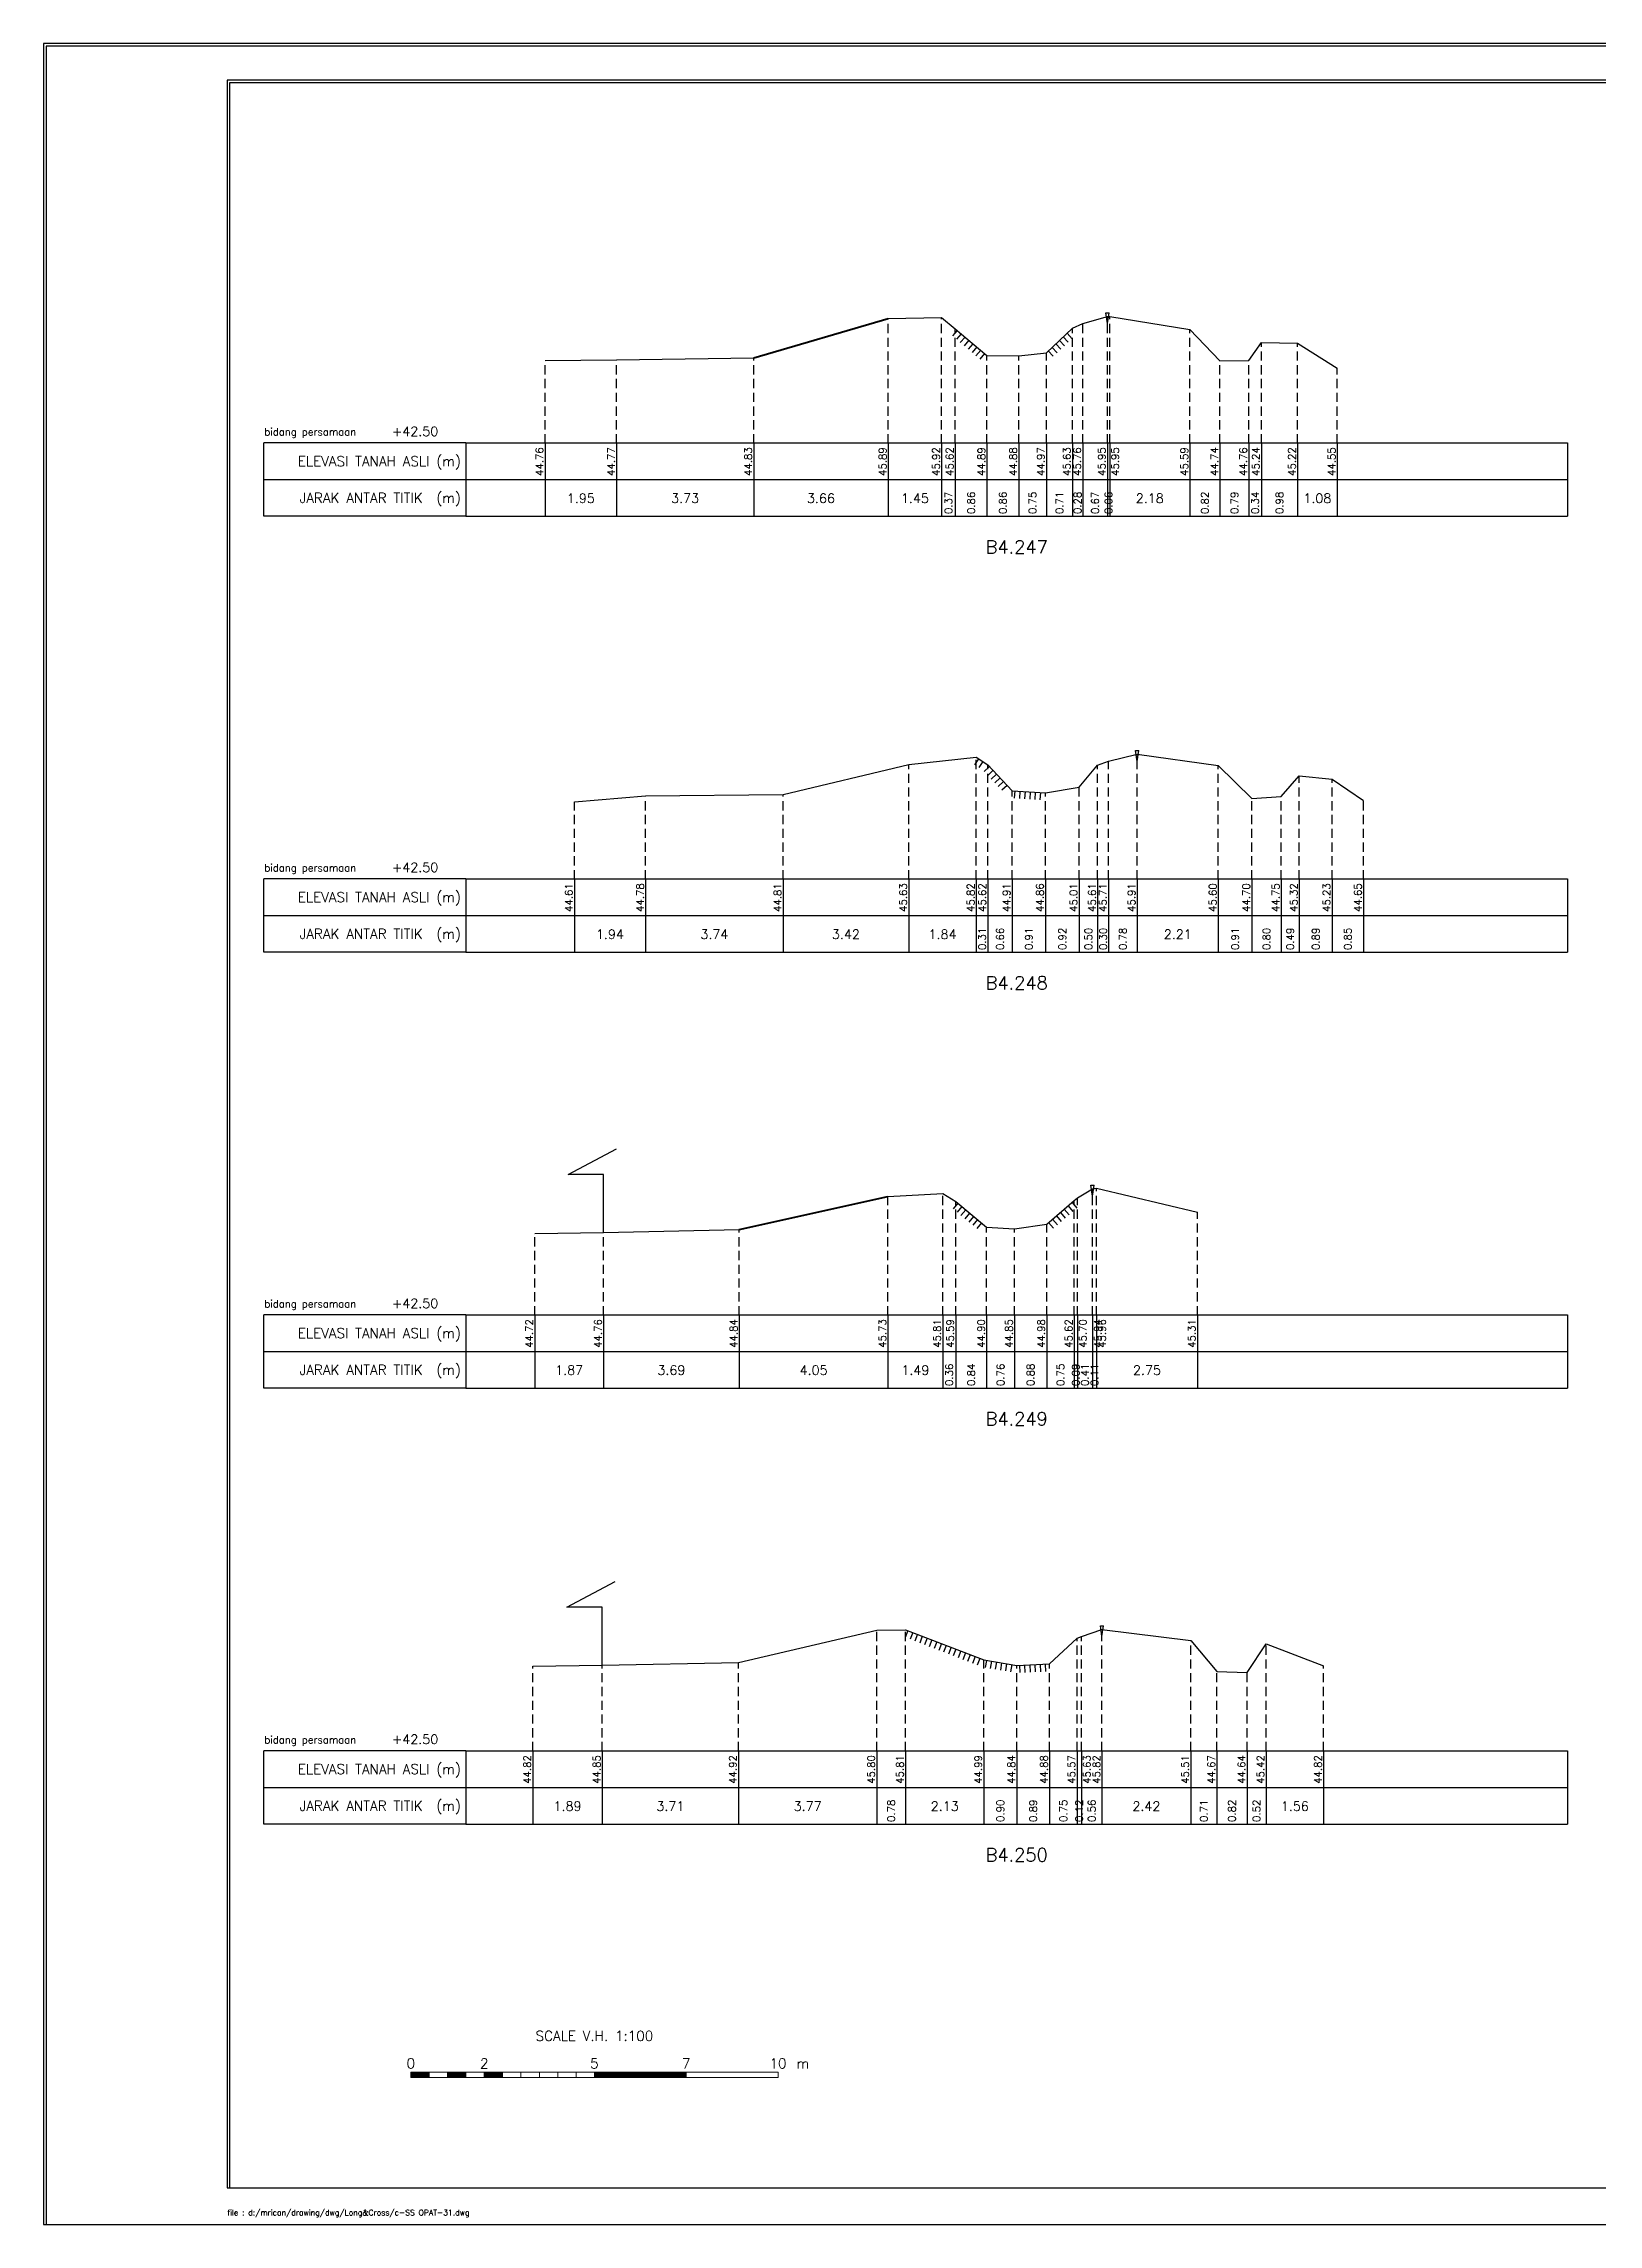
# Model space of a CAD drawing. Header units: inches. Extents: x -11 to 3175, y -842 to -783.
# Drawn here: x 2575 to 2617.3, y -842 to -782.6 of the extents above; entities that cross this region are included whole.
import ezdxf
from ezdxf.enums import TextEntityAlignment as Align

# ---------------------------------------------------------------- set-up
doc = ezdxf.new("R2010")
doc.units = ezdxf.units.IN
doc.header["$MEASUREMENT"] = 0
doc.linetypes.add('DASHED2', pattern=[0.375, 0.25, -0.125])
doc.layers.add('KOP', color=7, linetype='Continuous')
doc.layers.add('pelengkap', color=7, linetype='Continuous')
doc.styles.add('ARIAL', font='arial.ttf')
doc.styles.add('battang01', font='arial.ttf')
doc.styles.add('L100', font='simplex.shx', dxfattribs={"height": 0.254})
doc.styles.add('L140', font='simplex.shx', dxfattribs={"height": 0.356})
doc.styles.add('L60', font='simplex.shx', dxfattribs={"height": 0.152})
doc.styles.add('L80', font='simplex.shx', dxfattribs={"height": 0.203})
doc.styles.add('ROMANS-N', font='ROMANS.SHX', dxfattribs={"width": 0.8})
doc.styles.add('SONDU', font='arial.ttf')
doc.styles.get("Standard").update_dxf_attribs({"font": 'simplex.shx'})
doc.styles.add('STYLE1', font='arial.ttf', dxfattribs={"height": 0.2})

# ---------------------------------------------------------------- blocks, each defined once
blk = doc.blocks.new('kop')
at = {"layer": 'KOP'}
h = blk.add_hatch(color=3, dxfattribs=at)
h.paths.add_polyline_path([(609.87, 69.8), (591.81, 69.8), (591.81, 51.91), (609.87, 51.91)])
h.paths.add_polyline_path([(592.1, 52.25), (592.1, 69.5), (609.53, 69.5), (609.53, 52.25)], flags=16)
edge = h.paths.add_edge_path(flags=0)
edge.add_line((608.87, 52.91), (601.67, 52.91))
edge.add_ellipse((597.68, 52.92), major_axis=(2.82, 2.82), ratio=1, start_angle=314.84704, end_angle=495.15296)
edge.add_line((593.69, 52.91), (592.76, 52.91))
edge.add_line((592.76, 52.91), (592.76, 58.63))
edge.add_line((592.76, 58.63), (595.43, 58.63))
edge.add_ellipse((595.43, 63.37), major_axis=(-3.35, 3.35), ratio=1, start_angle=135, end_angle=315)
edge.add_line((595.43, 68.11), (595.43, 68.84))
edge.add_line((595.43, 68.84), (601.65, 68.84))
edge.add_line((601.65, 68.84), (601.65, 58.59))
edge.add_ellipse((604.86, 58.63), major_axis=(2.26, 2.26), ratio=1, start_angle=135.57378, end_angle=315)
edge.add_line((608.06, 58.63), (608.87, 58.63))
edge.add_line((608.87, 58.63), (608.87, 52.91))
h = blk.add_hatch(dxfattribs=at)
h.set_pattern_fill('ANSI31', color=21)
h.paths.add_polyline_path([(609.53, 69.5), (592.1, 69.5), (592.1, 52.25), (609.53, 52.25)])
edge = h.paths.add_edge_path(flags=16)
edge.add_line((608.06, 58.63), (608.87, 58.63))
edge.add_line((608.87, 58.63), (608.87, 52.91))
edge.add_line((608.87, 52.91), (601.67, 52.91))
edge.add_ellipse((597.68, 52.92), major_axis=(-2.82, 2.82), ratio=1, start_angle=224.84704, end_angle=405.15296)
edge.add_line((593.69, 52.91), (592.76, 52.91))
edge.add_line((592.76, 52.91), (592.76, 58.63))
edge.add_line((592.76, 58.63), (595.43, 58.63))
edge.add_ellipse((595.43, 63.37), major_axis=(-3.35, 3.35), ratio=1, start_angle=135, end_angle=315)
edge.add_line((595.43, 68.11), (595.43, 68.84))
edge.add_line((595.43, 68.84), (601.65, 68.84))
edge.add_line((601.65, 68.84), (601.65, 58.59))
edge.add_ellipse((604.86, 58.63), major_axis=(-2.26, 2.26), ratio=1, start_angle=45.57378, end_angle=225)
h = blk.add_hatch(color=3, dxfattribs=at)
edge = h.paths.add_edge_path()
edge.add_line((601.65, 68.84), (595.43, 68.84))
edge.add_line((595.43, 68.84), (595.43, 68.11))
edge.add_ellipse((595.43, 63.37), major_axis=(-3.35, 3.35), ratio=1, start_angle=135, end_angle=315, ccw=False)
edge.add_line((595.43, 58.63), (592.76, 58.63))
edge.add_line((592.76, 58.63), (592.76, 52.91))
edge.add_line((592.76, 52.91), (593.69, 52.91))
edge.add_ellipse((597.68, 52.92), major_axis=(-2.82, 2.82), ratio=1, start_angle=-135.15296, end_angle=45.15296, ccw=False)
edge.add_line((601.67, 52.91), (608.87, 52.91))
edge.add_line((608.87, 52.91), (608.87, 58.63))
edge.add_line((608.87, 58.63), (608.06, 58.63))
edge.add_ellipse((604.86, 58.63), major_axis=(2.26, 2.26), ratio=1, start_angle=134.42622, end_angle=315, ccw=False)
edge.add_line((601.65, 58.66), (601.65, 68.84))
h = blk.add_hatch(dxfattribs=at)
h.set_pattern_fill('ANSI31', color=41)
h.paths.add_polyline_path([(595.59, 25.44), (591.99, 25.44), (591.99, 22.12), (595.59, 22.12)])
h.paths.add_polyline_path([(594.83, 23.8), (595.49, 22.51), (594.95, 22.51), (594.37, 23.59), (594.37, 22.51), (593.85, 22.51), (593.85, 24.73), (593.24, 22.51), (592.84, 22.51), (592.12, 25.05), (592.67, 25.05), (593.03, 23.54), (593.41, 25.05), (594.37, 25.05), (594.37, 23.99), (594.89, 25.05), (595.46, 25.05)], flags=16)
at = {"color": 2}
blk.add_lwpolyline([(-49.29, -9.99), (790.69, -9.99), (790.69, 583.29), (-49.29, 583.29)], close=True, dxfattribs=at)
at = {"color": 6}
blk.add_lwpolyline([(0.65, 0), (780.7, 0), (780.7, 573.3), (0.65, 573.3)], close=True, dxfattribs=at)
at = {"layer": 'KOP', "color": 5}
for p, q in [((590.8, 70.96), (590.8, 29.98)), ((590.8, 70.96), (780.7, 70.96)), ((400.9, 29.98), (400.9, 0)), ((400.9, 29.98), (590.8, 29.98)), ((590.8, 29.98), (590.8, 0))]:
    blk.add_line(p, q, dxfattribs=at)
at = {"layer": 'KOP', "color": 3}
for p, q in [((591.81, 69.8), (609.87, 69.8)), ((591.81, 51.91), (591.81, 69.8)), ((592.1, 69.5), (609.53, 69.5)), ((592.1, 52.25), (592.1, 69.5)), ((595.43, 68.84), (595.43, 68.11)), ((595.43, 68.84), (601.65, 68.84)), ((601.65, 58.59), (601.65, 68.84)), ((609.53, 69.5), (609.53, 52.25)), ((609.87, 69.8), (609.87, 51.91)), ((592.76, 52.91), (592.76, 58.63)), ((595.43, 58.63), (592.76, 58.63)), ((608.87, 58.63), (608.06, 58.63)), ((608.87, 58.63), (608.87, 52.91)), ((609.87, 51.91), (591.81, 51.91)), ((609.53, 52.25), (592.1, 52.25)), ((593.69, 52.91), (592.76, 52.91)), ((608.87, 52.91), (601.67, 52.91)), ((720.73, 43.98), (780.7, 43.98)), ((720.73, 36.98), (780.7, 36.98)), ((415.9, 29.98), (415.9, 0)), ((430.89, 29.98), (430.89, 0)), ((545.83, 29.98), (545.83, 0)), ((560.82, 29.98), (560.82, 0)), ((575.81, 29.98), (575.81, 0)), ((655.77, 29.98), (655.77, 11.99)), ((675.76, 29.98), (675.76, 0)), ((705.74, 29.98), (705.74, 0)), ((400.9, 24.99), (590.8, 24.99)), ((655.77, 23.99), (720.73, 23.99)), ((720.73, 23.99), (780.7, 23.99)), ((400.9, 19.99), (590.8, 19.99)), ((655.77, 17.99), (720.73, 17.99)), ((720.73, 17.99), (780.7, 17.99)), ((740.72, 17.99), (740.72, 0)), ((400.9, 14.99), (590.8, 14.99)), ((590.8, 6), (720.73, 6))]:
    blk.add_line(p, q, dxfattribs=at)
at = {"layer": 'KOP', "color": 4}
for p, q in [((610.79, 70.96), (610.79, 50.97)), ((720.73, 70.96), (720.73, 0)), ((590.8, 50.97), (720.73, 50.97)), ((720.73, 50.97), (780.7, 50.97)), ((590.8, 29.98), (720.73, 29.98)), ((720.73, 29.98), (780.7, 29.98)), ((590.8, 11.99), (720.73, 11.99))]:
    blk.add_line(p, q, dxfattribs=at)
at = {"layer": 'KOP', "color": 41}
blk.add_line((595.59, 22.12), (591.99, 22.12), dxfattribs=at)
for points in [[(591.99, 25.44), (595.59, 25.44)], [(592.12, 25.05), (592.67, 25.05)], [(592.12, 25.05), (592.84, 22.51)], [(592.2, 25.44), (592.42, 25.44)], [(592.63, 25.44), (592.84, 25.44)], [(592.67, 25.05), (593.03, 23.54), (593.41, 25.05)], [(593.05, 25.44), (593.26, 25.44)], [(593.24, 22.51), (593.85, 24.73)], [(593.41, 25.05), (594.37, 25.05)], [(593.48, 25.44), (593.69, 25.44)], [(593.85, 22.51), (593.85, 24.73)], [(593.9, 25.44), (594.11, 25.44)], [(594.32, 25.44), (594.53, 25.44)], [(594.37, 25.05), (594.37, 23.99)], [(594.37, 23.99), (594.89, 25.05)], [(594.75, 25.44), (594.96, 25.44)], [(594.83, 23.8), (595.46, 25.05)], [(594.83, 23.8), (595.49, 22.51)], [(594.89, 25.05), (595.46, 25.05)], [(595.17, 25.44), (595.38, 25.44)], [(592.84, 22.51), (593.24, 22.51)], [(593.85, 22.51), (594.37, 22.51)], [(594.95, 22.51), (594.37, 23.59)], [(594.37, 23.59), (594.37, 22.51)], [(594.95, 22.51), (595.49, 22.51)]]:
    blk.add_lwpolyline(points, dxfattribs=at)
at = {"layer": 'KOP', "color": 42}
for points in [[(592.2, 29.11), (592.2, 25.44)], [(592.54, 29.11), (592.54, 25.44)], [(592.96, 29.11), (592.96, 25.44)], [(593.38, 29.11), (593.38, 25.44)], [(593.81, 29.11), (593.81, 25.44)], [(594.23, 29.11), (594.23, 25.44)], [(594.65, 29.11), (594.65, 25.44)], [(595.08, 29.11), (595.08, 25.44)], [(595.5, 29.11), (595.5, 25.44)]]:
    blk.add_lwpolyline(points, dxfattribs=at)
at = {"layer": 'KOP', "color": 3}
for centre, major_axis, start_param, end_param in [((595.43, 63.37), (-3.35, 3.35), 2.356194, 5.497787), ((597.68, 52.92), (-2.82, 2.82), 3.924321, 7.071253), ((604.86, 58.63), (-2.26, 2.26), 0.785398, 3.926991)]:
    blk.add_ellipse(centre, major_axis=major_axis, ratio=1, start_param=start_param, end_param=end_param, dxfattribs=at)
at = {"layer": 'KOP', "color": 5, "style": 'SONDU'}
for s, height, width, p, p2 in [('MINISTRY OF PUBLIC WORKS AND HOUSING', 3.4982, 0.971049, (612.49, 65.4), (715.58, 65.4)), ('DIRECTORATE GENERAL OF WATER RESOURCES', 2.7485, 1.100714, (612.33, 60.62), (715.42, 60.62)), ('DIRECTORATE OF IRRIGATION AND LOWLAND', 1.9989, 1.638753, (612.52, 56.15), (715.75, 56.15))]:
    blk.add_text(s, height=height, dxfattribs=dict(at, width=width)).set_placement(p, p2, align=Align.FIT)
at = {"layer": 'KOP', "color": 3, "style": 'ROMANS-N', "width": 1.832261}
blk.add_text('Jalan Pattimura No. 20 Kebayoran Baru, Jakarta Selatan', height=1.2493, dxfattribs=at).set_placement((612.79, 53.07), (715.58, 53.07), align=Align.FIT)
at = {"layer": 'KOP', "color": 5, "style": 'ARIAL'}
blk.add_text('Subject:', height=3.252, dxfattribs=at).set_placement((593.75, 45.87))
at = {"layer": 'KOP', "color": 3}
for s, height, style, p in [('Scheme', 1.999, 'battang01', (722.75, 46.66)), (':', 2, 'battang01', (740.37, 46.56)), ('D.I MRICAN', 1.999, 'battang01', (742.66, 46.66)), ('District', 1.999, 'battang01', (722.68, 39.97)), ('KEDIRI', 1.999, 'battang01', (742.66, 39.66)), (':', 2, 'battang01', (740.38, 39.87)), ('Province', 1.999, 'battang01', (722.75, 32.66)), (':', 2, 'battang01', (740.37, 32.57)), ('EAST JAVA', 1.999, 'battang01', (742.66, 32.66)), ('Prepared by', 1.9989, 'battang01', (657.14, 25.79)), ('No. of Sheet ', 1.9989, 'battang01', (722.52, 26.68)), (':', 2, 'battang01', (740.38, 25.62)), ('in joint venture with:', 1.2493, 'SONDU', (597.56, 21.07)), ('Checked by', 1.999, 'battang01', (657.14, 19.79)), ('Register', 1.999, 'battang01', (722.52, 20.02)), (':', 2, 'battang01', (740.36, 19.92)), ('Team Leader', 1.9989, 'battang01', (657.14, 13.79)), ('Yoo, Kang-Keun', 1.9989, 'battang01', (677.26, 13.79)), ('Date :', 1.999, 'battang01', (722.52, 13.49)), ('No. of Contract :', 1.9989, 'battang01', (743.52, 13.49)), ('No.', 2, 'STYLE1', (404.73, 6.99)), ('Date', 2, 'STYLE1', (417.78, 6.99)), ('Revised', 2, 'STYLE1', (483.04, 7.17)), ('Drawn', 2, 'STYLE1', (550.92, 7.18)), ('Checked', 2, 'STYLE1', (562.62, 7.11)), ('Approv.', 2, 'STYLE1', (578.86, 7.21)), ('Acknowledge by', 1.9989, 'battang01', (592.18, 7.8)), (':', 2, 'battang01', (612.76, 7.81)), ('Approved by', 1.9989, 'battang01', (592.18, 1.8)), (':', 2, 'battang01', (612.81, 1.77)), ('Directorate of Irrigations and Lowlands', 1.9989, 'battang01', (614.08, 1.59))]:
    blk.add_text(s, height=height, dxfattribs=dict(at, style=style)).set_placement(p)
at = {"layer": 'KOP', "color": 6, "style": 'SONDU'}
blk.add_text('PT. VIRAMA KARYA (Persero)', height=2.5809, dxfattribs=at).set_placement((597.36, 26.15))
at = {"layer": 'KOP', "color": 42, "style": 'SONDU'}
blk.add_text('VIRAMA', height=0.942, dxfattribs=at).set_placement((591.3, 21.04))
at = {"layer": 'KOP', "color": 4, "style": 'SONDU'}
for s, p in [('Korean Rural Community Corporation', (592.02, 18.86)), ('PT. Wiratman', (592.02, 16.86)), ('PT. Terasis Erojaya', (591.94, 12.59)), ('PT. Tuah Agung Anugrah', (592, 14.73))]:
    blk.add_text(s, height=1.4992, dxfattribs=at).set_placement(p)
at = {"layer": 'KOP', "color": 3, "insert": (719.86, 60.77), "char_height": 2.4987, "width": 61.4394, "attachment_point": 4, "style": 'SONDU'}
blk.add_mtext('\\pi1.9124;Project Preparation Consultant (PPC)\\P\\pi3.0493;Firm For Develompent of the Mrican \\P\\pi7.7731;Irrigation System In East Java', dxfattribs=at)
at = {"layer": 'KOP', "color": 2, "insert": (597.57, 24.25), "char_height": 0.9995, "width": 48.7181, "attachment_point": 1, "style": 'SONDU'}
blk.add_mtext('Jl. Hang Tuah Raya No.26, Kebayoran Baru Jakarta Selatan 12120 Indonesia', dxfattribs=at)
blk = doc.blocks.new('*X6')
at = {"color": 0}
for p, q in [((20000, 6250), (25000, 6250)), ((20000, 6200), (25000, 6200)), ((20000, 6150), (25000, 6150)), ((20000, 6100), (25000, 6100)), ((20000, 6050), (25000, 6050))]:
    blk.add_line(p, q, dxfattribs=at)
blk = doc.blocks.new('*X5')
at = {"color": 0}
for p, q in [((14000, 6250), (15000, 6250)), ((14000, 6200), (15000, 6200)), ((14000, 6150), (15000, 6150)), ((14000, 6100), (15000, 6100)), ((14000, 6050), (15000, 6050))]:
    blk.add_line(p, q, dxfattribs=at)
blk = doc.blocks.new('*X3')
at = {"color": 0}
for p, q in [((10000, 6250), (11000, 6250)), ((10000, 6200), (11000, 6200)), ((10000, 6150), (11000, 6150)), ((10000, 6100), (11000, 6100)), ((10000, 6050), (11000, 6050))]:
    blk.add_line(p, q, dxfattribs=at)
blk = doc.blocks.new('*X4')
at = {"color": 0}
for p, q in [((12000, 6250), (13000, 6250)), ((12000, 6200), (13000, 6200)), ((12000, 6150), (13000, 6150)), ((12000, 6100), (13000, 6100)), ((12000, 6050), (13000, 6050))]:
    blk.add_line(p, q, dxfattribs=at)
blk = doc.blocks.new('c100')
at = {"color": 2}
blk.add_lwpolyline([(-5, -1), (79.1, -1), (79.1, 58.4), (-5, 58.4)], close=True, dxfattribs=at)
at = {"color": 6}
blk.add_lwpolyline([(0, 0), (78.1, 0), (78.1, 57.4), (0, 57.4)], close=True, dxfattribs=at)
at = {"color": 3, "lineweight": 0}
for points in [[(5, 3), (5.5, 3), (5.5, 3.15), (5, 3.15)], [(5.5, 3), (6, 3), (6, 3.15), (5.5, 3.15)], [(6, 3), (6.5, 3), (6.5, 3.15), (6, 3.15)], [(6.5, 3), (7, 3), (7, 3.15), (6.5, 3.15)], [(7, 3), (7.5, 3), (7.5, 3.15), (7, 3.15)], [(7.5, 3), (8, 3), (8, 3.15), (7.5, 3.15)], [(8, 3), (8.5, 3), (8.5, 3.15), (8, 3.15)], [(8.5, 3), (9, 3), (9, 3.15), (8.5, 3.15)], [(9, 3), (9.5, 3), (9.5, 3.15), (9, 3.15)], [(9.5, 3), (10, 3), (10, 3.15), (9.5, 3.15)], [(10, 3), (12.5, 3), (12.5, 3.15), (10, 3.15)], [(12.5, 3), (15, 3), (15, 3.15), (12.5, 3.15)]]:
    blk.add_lwpolyline(points, close=True, dxfattribs=at)
at = {"color": 1, "lineweight": 0, "xscale": 0.0005, "yscale": 0.0005, "zscale": 0.0005}
for name in ['*X3', '*X4', '*X5', '*X6']:
    blk.add_blockref(name, (0, 0), dxfattribs=at)
at = {"color": 3}
for s, p in [('SCALE V.H. 1:100', (10, 4)), ('0', (5, 3.25)), ('2', (7, 3.25)), ('5', (10, 3.25)), ('7', (12.5, 3.25)), ('10', (15, 3.25))]:
    blk.add_text(s, height=0.27, dxfattribs=at).set_placement(p, align=Align.CENTER)
blk.add_text('m', height=0.27, dxfattribs=at).set_placement((15.5, 3.25))
blk = doc.blocks.new('das2')
at = {"color": 5, "linetype": 'Continuous'}
for q in [(0, 1), (17.75, 1)]:
    blk.add_line((2.75, 1), q, dxfattribs=at)
at = {"color": 3, "linetype": 'Continuous'}
for p, q in [((2.75, 1), (2.75, 0)), ((17.75, 1), (17.75, 0)), ((0, 0.5), (17.75, 0.5)), ((2.75, 0), (0, 0)), ((2.75, 0), (17.75, 0))]:
    blk.add_line(p, q, dxfattribs=at)
blk.add_lwpolyline([(0, 0), (0, 1)], dxfattribs=at)
blk.add_text('bidang persamaan', height=0.1, dxfattribs=at).set_placement((0.005, 1.1))
at = {"color": 5, "linetype": 'Continuous'}
for s, p in [('ELEVASI TANAH ASLI (m)', (2.683, 0.683)), ('JARAK ANTAR TITIK  (m)', (2.683, 0.183))]:
    blk.add_text(s, height=0.135, dxfattribs=at).set_placement(p, align=Align.RIGHT)
blk = doc.blocks.new('gbrpatok')
at = {"color": 2, "linetype": 'Continuous'}
for p, q in [((-0.00045, 0.00096), (0.00045, 0.00096)), ((0, -0.00196), (-0.00045, 0.00096)), ((0, -0.00196), (0.00045, 0.00096))]:
    blk.add_line(p, q, dxfattribs=at)
blk = doc.blocks.new('rumahka')
at = {"color": 3, "linetype": 'Continuous'}
blk.add_lwpolyline([(0, 0), (0, 0.01576), (-0.00962, 0.01576), (0.0035, 0.02271)], dxfattribs=at)

msp = doc.modelspace()

# ---------------------------------------------------------------- linework, layer by layer
at = {"color": 2, "linetype": 'Continuous', "lineweight": -3}
for p, q in [((2594.337, -791.158), (2598.001, -790.091)), ((2598.001, -790.091), (2599.456, -790.061)), ((2599.456, -790.061), (2599.826, -790.365)), ((2599.826, -790.365), (2600.69, -791.098)), ((2602.309, -791.018), (2603.019, -790.352)), ((2603.019, -790.352), (2603.299, -790.225)), ((2603.299, -790.225), (2603.969, -790.032)), ((2603.969, -790.032), (2604.032, -790.033)), ((2604.032, -790.033), (2606.216, -790.391)), ((2606.216, -790.391), (2607.036, -791.242)), ((2590.605, -791.216), (2594.337, -791.158)), ((2600.69, -791.098), (2601.555, -791.107)), ((2601.555, -791.107), (2602.309, -791.018)), ((2607.823, -791.229), (2608.164, -790.742)), ((2608.164, -790.742), (2609.148, -790.763)), ((2609.148, -790.763), (2610.229, -791.437)), ((2588.655, -791.23), (2590.605, -791.216)), ((2607.036, -791.242), (2607.823, -791.229)), ((2595.14, -803.053), (2598.558, -802.236)), ((2598.558, -802.236), (2600.399, -802.039)), ((2600.399, -802.039), (2600.714, -802.241)), ((2600.714, -802.241), (2601.377, -802.949)), ((2603.201, -802.851), (2603.704, -802.252)), ((2603.704, -802.252), (2604, -802.147)), ((2604, -802.147), (2604.781, -801.954)), ((2604.781, -801.954), (2606.99, -802.259)), ((2606.99, -802.259), (2607.905, -803.16)), ((2589.453, -803.249), (2591.395, -803.086)), ((2591.395, -803.086), (2595.14, -803.053)), ((2601.377, -802.949), (2602.285, -803.003)), ((2602.285, -803.003), (2603.201, -802.851)), ((2608.703, -803.11), (2609.196, -802.543)), ((2609.196, -802.543), (2610.09, -802.632)), ((2610.09, -802.632), (2610.945, -803.213)), ((2607.905, -803.16), (2608.703, -803.11)), ((2603.563, -813.793), (2603.675, -813.773)), ((2603.675, -813.773), (2606.421, -814.429)), ((2593.944, -814.899), (2597.994, -814.005)), ((2597.994, -814.005), (2599.485, -813.923)), ((2599.485, -813.923), (2599.841, -814.141)), ((2599.841, -814.141), (2600.682, -814.837)), ((2602.317, -814.76), (2603.066, -814.115)), ((2603.066, -814.115), (2603.154, -814.036)), ((2603.154, -814.036), (2603.563, -813.793)), ((2590.249, -814.979), (2593.944, -814.899)), ((2600.682, -814.837), (2601.442, -814.881)), ((2601.442, -814.881), (2602.317, -814.76)), ((2588.377, -815.014), (2590.249, -814.979)), ((2593.923, -826.694), (2597.69, -825.814)), ((2597.69, -825.814), (2598.473, -825.802)), ((2598.473, -825.802), (2600.605, -826.625)), ((2602.395, -826.734), (2603.145, -826.037)), ((2603.145, -826.037), (2603.263, -825.985)), ((2603.263, -825.985), (2603.823, -825.792)), ((2603.823, -825.792), (2606.24, -826.1)), ((2606.24, -826.1), (2606.952, -826.945)), ((2607.773, -826.968), (2608.293, -826.19)), ((2608.293, -826.19), (2609.857, -826.79)), ((2588.323, -826.793), (2590.213, -826.764)), ((2590.213, -826.764), (2593.923, -826.694)), ((2600.605, -826.625), (2601.506, -826.775)), ((2601.506, -826.775), (2602.395, -826.734)), ((2606.952, -826.945), (2607.773, -826.968))]:
    msp.add_line(p, q, dxfattribs=at)
at = {"color": 1, "linetype": 'DASHED2', "lineweight": -3}
for p, q in [((2598.001, -793.485), (2598.001, -790.091)), ((2599.456, -793.485), (2599.456, -790.061)), ((2599.826, -793.485), (2599.826, -790.365)), ((2603.019, -793.485), (2603.019, -790.352)), ((2603.299, -793.485), (2603.299, -790.225)), ((2603.969, -793.485), (2603.969, -790.032)), ((2604.032, -793.485), (2604.032, -790.033)), ((2606.216, -793.485), (2606.216, -790.391)), ((2594.337, -793.485), (2594.337, -791.158)), ((2600.69, -793.485), (2600.69, -791.098)), ((2601.555, -793.485), (2601.555, -791.107)), ((2602.309, -793.485), (2602.309, -791.018)), ((2608.164, -793.485), (2608.164, -790.742)), ((2609.148, -793.485), (2609.148, -790.763)), ((2588.655, -793.485), (2588.655, -791.23)), ((2590.605, -793.485), (2590.605, -791.216)), ((2607.036, -793.485), (2607.036, -791.242)), ((2607.823, -793.485), (2607.823, -791.229)), ((2610.229, -793.485), (2610.229, -791.437)), ((2598.558, -805.361), (2598.558, -802.236)), ((2600.399, -805.361), (2600.399, -802.039)), ((2600.714, -805.361), (2600.714, -802.241)), ((2603.704, -805.361), (2603.704, -802.252)), ((2604, -805.361), (2604, -802.147)), ((2604.781, -805.361), (2604.781, -801.954)), ((2606.99, -805.361), (2606.99, -802.259)), ((2591.395, -805.361), (2591.395, -803.086)), ((2595.14, -805.361), (2595.14, -803.053)), ((2601.377, -805.361), (2601.377, -802.949)), ((2602.285, -805.361), (2602.285, -803.003)), ((2603.201, -805.361), (2603.201, -802.851)), ((2609.196, -805.361), (2609.196, -802.543)), ((2610.09, -805.361), (2610.09, -802.632)), ((2589.453, -805.361), (2589.453, -803.249)), ((2607.905, -805.361), (2607.905, -803.16)), ((2608.703, -805.361), (2608.703, -803.11)), ((2610.945, -805.361), (2610.945, -803.213)), ((2603.675, -817.235), (2603.675, -813.773)), ((2597.994, -817.235), (2597.994, -814.005)), ((2599.485, -817.235), (2599.485, -813.923)), ((2599.841, -817.235), (2599.841, -814.141)), ((2603.066, -817.235), (2603.066, -814.115)), ((2603.154, -817.235), (2603.154, -814.036)), ((2603.563, -817.235), (2603.563, -813.793)), ((2593.944, -817.235), (2593.944, -814.899)), ((2600.682, -817.235), (2600.682, -814.837)), ((2601.442, -817.235), (2601.442, -814.881)), ((2602.317, -817.235), (2602.317, -814.76)), ((2606.421, -817.235), (2606.421, -814.429)), ((2588.377, -817.235), (2588.377, -815.014)), ((2590.249, -817.235), (2590.249, -814.979)), ((2597.69, -829.11), (2597.69, -825.814)), ((2598.473, -829.11), (2598.473, -825.802)), ((2603.145, -829.11), (2603.145, -826.037)), ((2603.263, -829.11), (2603.263, -825.985)), ((2603.823, -829.11), (2603.823, -825.792)), ((2606.24, -829.11), (2606.24, -826.1)), ((2608.293, -829.11), (2608.293, -826.19)), ((2588.323, -829.11), (2588.323, -826.793)), ((2590.213, -829.11), (2590.213, -826.764)), ((2593.923, -829.11), (2593.923, -826.694)), ((2600.605, -829.11), (2600.605, -826.625)), ((2601.506, -829.11), (2601.506, -826.775)), ((2602.395, -829.11), (2602.395, -826.734)), ((2609.857, -829.11), (2609.857, -826.79)), ((2606.952, -829.11), (2606.952, -826.945)), ((2607.773, -829.11), (2607.773, -826.968))]:
    msp.add_line(p, q, dxfattribs=at)
at = {"color": 1, "linetype": 'Continuous', "lineweight": -3}
for p, q in [((2588.655, -793.485), (2588.655, -795.485)), ((2590.605, -793.485), (2590.605, -795.485)), ((2594.337, -793.485), (2594.337, -795.485)), ((2598.001, -793.485), (2598.001, -795.485)), ((2599.456, -793.485), (2599.456, -795.485)), ((2599.826, -793.485), (2599.826, -795.485)), ((2600.69, -793.485), (2600.69, -795.485)), ((2601.555, -793.485), (2601.555, -795.485)), ((2602.309, -793.485), (2602.309, -795.485)), ((2603.019, -793.485), (2603.019, -795.485)), ((2603.299, -793.485), (2603.299, -795.485)), ((2603.969, -793.485), (2603.969, -795.485)), ((2604.032, -793.485), (2604.032, -795.485)), ((2606.216, -793.485), (2606.216, -795.485)), ((2607.036, -793.485), (2607.036, -795.485)), ((2607.823, -793.485), (2607.823, -795.485)), ((2608.164, -793.485), (2608.164, -795.485)), ((2609.148, -793.485), (2609.148, -795.485)), ((2610.229, -793.485), (2610.229, -795.485)), ((2589.453, -805.361), (2589.453, -807.361)), ((2591.395, -805.361), (2591.395, -807.361)), ((2595.14, -805.361), (2595.14, -807.361)), ((2598.558, -805.361), (2598.558, -807.361)), ((2600.399, -805.361), (2600.399, -807.361)), ((2600.714, -805.361), (2600.714, -807.361)), ((2601.377, -805.361), (2601.377, -807.361)), ((2602.285, -805.361), (2602.285, -807.361)), ((2603.201, -805.361), (2603.201, -807.361)), ((2603.704, -805.361), (2603.704, -807.361)), ((2604, -805.361), (2604, -807.361)), ((2604.781, -805.361), (2604.781, -807.361)), ((2606.99, -805.361), (2606.99, -807.361)), ((2607.905, -805.361), (2607.905, -807.361)), ((2608.703, -805.361), (2608.703, -807.361)), ((2609.196, -805.361), (2609.196, -807.361)), ((2610.09, -805.361), (2610.09, -807.361)), ((2610.945, -805.361), (2610.945, -807.361)), ((2588.377, -817.235), (2588.377, -819.235)), ((2590.249, -817.235), (2590.249, -819.235)), ((2593.944, -817.235), (2593.944, -819.235)), ((2597.994, -817.235), (2597.994, -819.235)), ((2599.485, -817.235), (2599.485, -819.235)), ((2599.841, -817.235), (2599.841, -819.235)), ((2600.682, -817.235), (2600.682, -819.235)), ((2601.442, -817.235), (2601.442, -819.235)), ((2602.317, -817.235), (2602.317, -819.235)), ((2603.066, -817.235), (2603.066, -819.235)), ((2603.154, -817.235), (2603.154, -819.235)), ((2603.563, -817.235), (2603.563, -819.235)), ((2603.675, -817.235), (2603.675, -819.235)), ((2606.421, -817.235), (2606.421, -819.235)), ((2588.323, -829.11), (2588.323, -831.11)), ((2590.213, -829.11), (2590.213, -831.11)), ((2593.923, -829.11), (2593.923, -831.11)), ((2597.69, -829.11), (2597.69, -831.11)), ((2598.473, -829.11), (2598.473, -831.11)), ((2600.605, -829.11), (2600.605, -831.11)), ((2601.506, -829.11), (2601.506, -831.11)), ((2602.395, -829.11), (2602.395, -831.11)), ((2603.145, -829.11), (2603.145, -831.11)), ((2603.263, -829.11), (2603.263, -831.11)), ((2603.823, -829.11), (2603.823, -831.11)), ((2606.24, -829.11), (2606.24, -831.11)), ((2606.952, -829.11), (2606.952, -831.11)), ((2607.773, -829.11), (2607.773, -831.11)), ((2608.293, -829.11), (2608.293, -831.11)), ((2609.857, -829.11), (2609.857, -831.11))]:
    msp.add_line(p, q, dxfattribs=at)
at = {"layer": 'pelengkap', "color": 8, "linetype": 'Continuous', "lineweight": 60}
for p, q in [((2594.337, -791.158), (2598.001, -790.091)), ((2593.944, -814.899), (2597.994, -814.005))]:
    msp.add_line(p, q, dxfattribs=at)
at = {"layer": 'pelengkap', "color": 1, "linetype": 'Continuous', "lineweight": -3}
for p, q in [((2599.879, -790.411), (2599.75, -790.563)), ((2599.986, -790.501), (2599.857, -790.654)), ((2600.093, -790.592), (2599.963, -790.744)), ((2602.769, -790.587), (2602.905, -790.733)), ((2602.871, -790.491), (2603.008, -790.637)), ((2600.199, -790.682), (2600.07, -790.835)), ((2600.306, -790.773), (2600.177, -790.925)), ((2600.413, -790.863), (2600.284, -791.016)), ((2600.52, -790.954), (2600.39, -791.107)), ((2600.627, -791.045), (2600.497, -791.197)), ((2602.36, -790.97), (2602.497, -791.116)), ((2602.462, -790.875), (2602.599, -791.02)), ((2602.564, -790.779), (2602.701, -790.925)), ((2602.667, -790.683), (2602.803, -790.829)), ((2600.458, -802.077), (2600.35, -802.245)), ((2600.576, -802.152), (2600.468, -802.321)), ((2600.762, -802.292), (2600.616, -802.429)), ((2600.857, -802.394), (2600.711, -802.531)), ((2600.953, -802.496), (2600.807, -802.633)), ((2601.049, -802.598), (2600.903, -802.735)), ((2601.145, -802.7), (2600.999, -802.837)), ((2601.24, -802.803), (2601.094, -802.939)), ((2601.447, -802.953), (2601.435, -803.153)), ((2601.587, -802.961), (2601.575, -803.161)), ((2601.727, -802.97), (2601.715, -803.169)), ((2601.866, -802.978), (2601.855, -803.178)), ((2602.006, -802.986), (2601.994, -803.186)), ((2602.146, -802.995), (2602.134, -803.194)), ((2599.895, -814.186), (2599.768, -814.34)), ((2600.003, -814.275), (2599.875, -814.429)), ((2600.111, -814.364), (2599.983, -814.518)), ((2602.795, -814.349), (2602.925, -814.5)), ((2602.901, -814.258), (2603.031, -814.409)), ((2603.007, -814.166), (2603.137, -814.318)), ((2600.219, -814.454), (2600.091, -814.608)), ((2600.326, -814.543), (2600.199, -814.697)), ((2600.434, -814.632), (2600.307, -814.786)), ((2600.542, -814.721), (2600.415, -814.875)), ((2602.37, -814.714), (2602.501, -814.866)), ((2602.476, -814.623), (2602.607, -814.775)), ((2602.582, -814.532), (2602.713, -814.683)), ((2602.689, -814.44), (2602.819, -814.592)), ((2598.538, -825.827), (2598.466, -826.014)), ((2598.669, -825.878), (2598.597, -826.064)), ((2598.799, -825.928), (2598.727, -826.115)), ((2598.93, -825.979), (2598.858, -826.165)), ((2599.06, -826.029), (2598.988, -826.216)), ((2599.191, -826.08), (2599.119, -826.266)), ((2599.322, -826.13), (2599.25, -826.317)), ((2599.452, -826.18), (2599.38, -826.367)), ((2599.583, -826.231), (2599.511, -826.417)), ((2599.713, -826.281), (2599.641, -826.468)), ((2599.844, -826.332), (2599.772, -826.518)), ((2599.975, -826.382), (2599.903, -826.569)), ((2600.105, -826.432), (2600.033, -826.619)), ((2600.236, -826.483), (2600.164, -826.669)), ((2600.366, -826.533), (2600.294, -826.72)), ((2600.497, -826.584), (2600.425, -826.77)), ((2600.674, -826.637), (2600.641, -826.834)), ((2600.812, -826.66), (2600.779, -826.857)), ((2600.95, -826.683), (2600.917, -826.88)), ((2601.088, -826.706), (2601.055, -826.903)), ((2601.226, -826.729), (2601.193, -826.926)), ((2601.364, -826.752), (2601.331, -826.949)), ((2601.576, -826.772), (2601.585, -826.972)), ((2601.716, -826.766), (2601.725, -826.965)), ((2601.856, -826.759), (2601.865, -826.959)), ((2601.995, -826.753), (2602.005, -826.952)), ((2602.135, -826.746), (2602.144, -826.946)), ((2602.275, -826.74), (2602.284, -826.94))]:
    msp.add_line(p, q, dxfattribs=at)

# ---------------------------------------------------------------- block references
at = {"color": 2, "linetype": 'Continuous', "lineweight": -3}
msp.add_blockref('c100', (2580, -841), dxfattribs=at)
for name, p, xscale, yscale, zscale in [('kop', (2580, -841), 0.1, 0.1, 0.1), ('das2', (2581, -795.475), 2, 2, 2), ('das2', (2581, -807.35), 2, 2, 2), ('das2', (2581, -819.225), 2, 2, 2), ('das2', (2581, -831.1), 2, 2, 2)]:
    msp.add_blockref(name, p, dxfattribs=dict(at, xscale=xscale, yscale=yscale, zscale=zscale))
at = {"color": 1, "linetype": 'Continuous', "lineweight": -3, "xscale": 100, "yscale": 100, "zscale": 100}
for p in [(2603.969, -790.032), (2604.781, -801.954), (2603.563, -813.793), (2603.823, -825.792)]:
    msp.add_blockref('gbrpatok', p, dxfattribs=at)
at = {"layer": 'pelengkap', "color": 1, "linetype": 'Continuous', "lineweight": -3, "xscale": 100, "yscale": 100, "zscale": 100}
for p in [(2590.249, -814.979), (2590.213, -826.764)]:
    msp.add_blockref('rumahka', p, dxfattribs=at)

# ---------------------------------------------------------------- texts
at = {"color": 3, "linetype": 'Continuous', "lineweight": -3, "style": 'L100'}
for s, p in [('+42.50', (2585.116, -793.29)), ('1.95', (2589.63, -795.11)), ('3.73', (2592.471, -795.11)), ('3.66', (2596.169, -795.11)), ('1.45', (2598.729, -795.11)), ('2.18', (2605.124, -795.11)), ('1.08', (2609.689, -795.11)), ('+42.50', (2585.116, -805.165)), ('1.94', (2590.424, -806.986)), ('3.74', (2593.268, -806.986)), ('3.42', (2596.849, -806.986)), ('1.84', (2599.479, -806.986)), ('2.21', (2605.886, -806.986)), ('+42.50', (2585.116, -817.04)), ('1.87', (2589.313, -818.86)), ('3.69', (2592.096, -818.86)), ('4.05', (2595.969, -818.86)), ('1.49', (2598.74, -818.86)), ('2.75', (2605.048, -818.86)), ('+42.50', (2585.116, -828.915)), ('1.89', (2589.268, -830.735)), ('3.71', (2592.068, -830.735)), ('3.77', (2595.807, -830.735)), ('2.13', (2599.539, -830.735)), ('2.42', (2605.032, -830.735)), ('1.56', (2609.075, -830.735))]:
    msp.add_text(s, height=0.254, dxfattribs=at).set_placement(p, align=Align.CENTER)
at = {"color": 3, "linetype": 'Continuous', "lineweight": -3, "style": 'L80'}
for s, p in [('44.76', (2588.604, -793.985)), ('44.77', (2590.555, -793.985)), ('44.83', (2594.287, -793.985)), ('45.89', (2597.951, -793.985)), ('45.92', (2599.405, -793.985)), ('45.62', (2599.776, -793.985)), ('44.89', (2600.64, -793.985)), ('44.88', (2601.504, -793.985)), ('44.97', (2602.259, -793.985)), ('45.63', (2602.968, -793.985)), ('45.76', (2603.249, -793.985)), ('45.95', (2603.919, -793.985)), ('45.95', (2604.282, -793.985)), ('45.59', (2606.166, -793.985)), ('44.74', (2606.986, -793.985)), ('44.76', (2607.772, -793.985)), ('45.24', (2608.113, -793.985)), ('45.22', (2609.098, -793.985)), ('44.55', (2610.179, -793.985)), ('44.61', (2589.403, -805.861)), ('44.78', (2591.345, -805.861)), ('44.81', (2595.09, -805.861)), ('45.63', (2598.508, -805.861)), ('45.82', (2600.349, -805.861)), ('45.62', (2600.664, -805.861)), ('44.91', (2601.327, -805.861)), ('44.86', (2602.235, -805.861)), ('45.01', (2603.151, -805.861)), ('45.61', (2603.653, -805.861)), ('45.71', (2603.95, -805.861)), ('45.91', (2604.731, -805.861)), ('45.60', (2606.94, -805.861)), ('44.70', (2607.854, -805.861)), ('44.75', (2608.653, -805.861)), ('45.32', (2609.146, -805.861)), ('45.23', (2610.04, -805.861)), ('44.65', (2610.895, -805.861)), ('44.72', (2588.327, -817.735)), ('44.76', (2590.199, -817.735)), ('44.84', (2593.894, -817.735)), ('45.73', (2597.944, -817.735)), ('45.81', (2599.435, -817.735)), ('45.59', (2599.791, -817.735)), ('44.90', (2600.632, -817.735)), ('44.85', (2601.391, -817.735)), ('44.98', (2602.267, -817.735)), ('45.62', (2603.016, -817.735)), ('45.70', (2603.404, -817.735)), ('45.94', (2603.813, -817.735)), ('45.96', (2603.925, -817.735)), ('45.31', (2606.371, -817.735)), ('44.82', (2588.272, -829.61)), ('44.85', (2590.163, -829.61)), ('44.92', (2593.873, -829.61)), ('45.80', (2597.64, -829.61)), ('45.81', (2598.422, -829.61)), ('44.99', (2600.555, -829.61)), ('44.84', (2601.456, -829.61)), ('44.88', (2602.344, -829.61)), ('45.57', (2603.095, -829.61)), ('45.63', (2603.513, -829.61)), ('45.82', (2603.773, -829.61)), ('45.51', (2606.19, -829.61)), ('44.67', (2606.902, -829.61)), ('44.64', (2607.723, -829.61)), ('45.42', (2608.243, -829.61)), ('44.82', (2609.806, -829.61))]:
    msp.add_text(s, height=0.203, rotation=90, dxfattribs=at).set_placement(p, align=Align.CENTER)
for s, p in [('0.37', (2599.641, -795.11)), ('0.86', (2600.258, -795.11)), ('0.86', (2601.122, -795.11)), ('0.75', (2601.932, -795.11)), ('0.71', (2602.664, -795.11)), ('0.28', (2603.159, -795.11)), ('0.67', (2603.634, -795.11)), ('0.06', (2604.001, -795.11)), ('0.82', (2606.626, -795.11)), ('0.79', (2607.429, -795.11)), ('0.34', (2607.993, -795.11)), ('0.98', (2608.656, -795.11)), ('0.31', (2600.557, -806.986)), ('0.66', (2601.046, -806.986)), ('0.91', (2601.831, -806.986)), ('0.92', (2602.743, -806.986)), ('0.50', (2603.452, -806.986)), ('0.30', (2603.852, -806.986)), ('0.78', (2604.391, -806.986)), ('0.91', (2607.448, -806.986)), ('0.80', (2608.304, -806.986)), ('0.49', (2608.95, -806.986)), ('0.89', (2609.643, -806.986)), ('0.85', (2610.518, -806.986)), ('0.36', (2599.663, -818.86)), ('0.84', (2600.262, -818.86)), ('0.76', (2601.062, -818.86)), ('0.88', (2601.879, -818.86)), ('0.75', (2602.692, -818.86)), ('0.09', (2603.11, -818.86)), ('0.41', (2603.359, -818.86)), ('0.11', (2603.619, -818.86)), ('0.78', (2598.081, -830.735)), ('0.90', (2601.055, -830.735)), ('0.89', (2601.95, -830.735)), ('0.75', (2602.77, -830.735)), ('0.12', (2603.204, -830.735)), ('0.56', (2603.543, -830.735)), ('0.71', (2606.596, -830.735)), ('0.82', (2607.362, -830.735)), ('0.52', (2608.033, -830.735))]:
    msp.add_text(s, height=0.203, rotation=90, dxfattribs=at).set_placement(p, align=Align.MIDDLE_CENTER)
at = {"color": 4, "linetype": 'Continuous', "lineweight": -3, "style": 'L140'}
for s, p in [('B4.247', (2601.5, -796.487)), ('B4.248', (2601.5, -808.362)), ('B4.249', (2601.5, -820.237)), ('B4.250', (2601.5, -832.112))]:
    msp.add_text(s, height=0.356, dxfattribs=at).set_placement(p, align=Align.CENTER)
at = {"color": 2, "linetype": 'Continuous', "lineweight": -3, "style": 'L60'}
msp.add_text('file : d:/mrican/drawing/dwg/Long&Cross/c-SS OPAT-31.dwg', height=0.152, dxfattribs=at).set_placement((2580, -841.8), align=Align.BOTTOM_LEFT)

doc.saveas('drawing.dxf')
